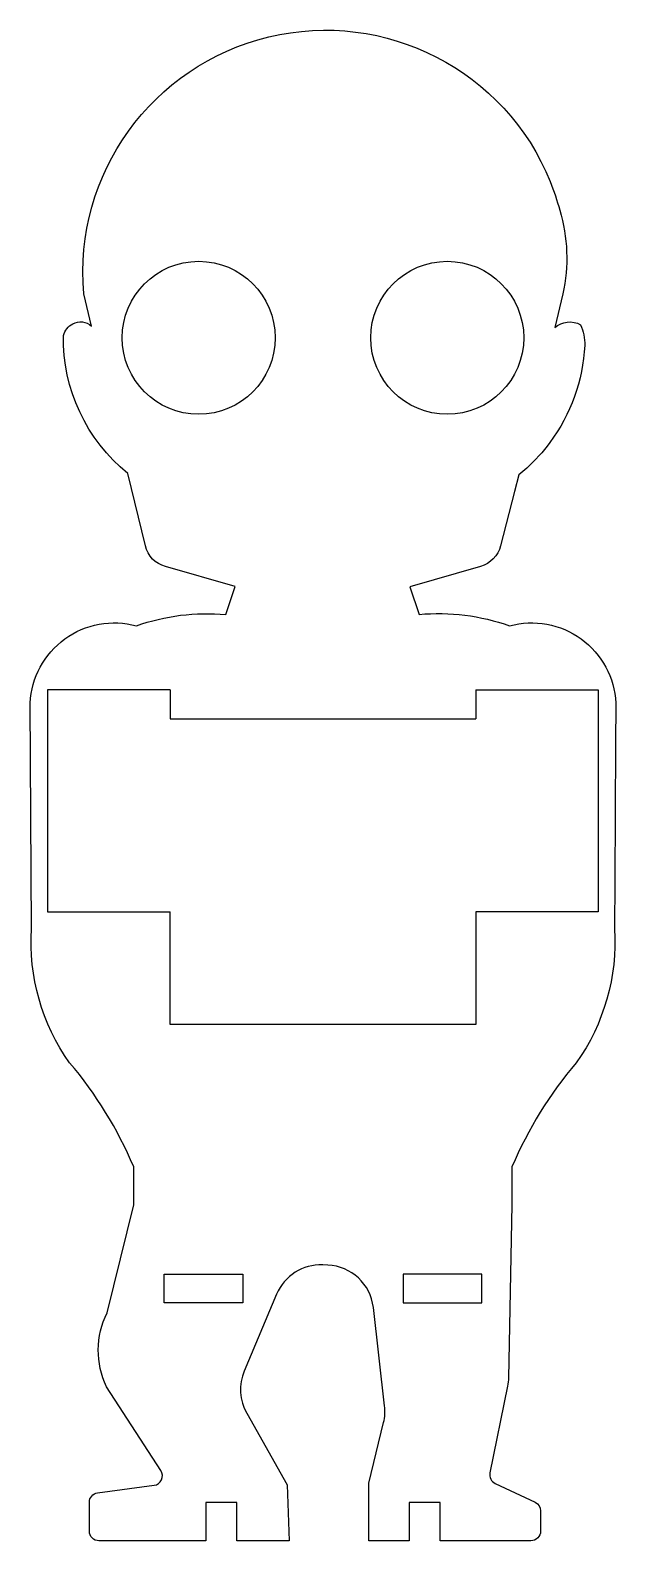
# Model space of a CAD drawing. Header units: millimetres. Extents: x 18 to 79, y 8 to 166.
import ezdxf

# ---------------------------------------------------------------- set-up
doc = ezdxf.new("R2010")
doc.units = ezdxf.units.MM
doc.layers.add('Corte exterior', color=1, linetype='Continuous', true_color=0xff0000)

msp = doc.modelspace()

# ---------------------------------------------------------------- linework, layer by layer
at = {"layer": 'Corte exterior'}
for p, q in [((32.78, 97.29), (19.98, 97.29)), ((19.98, 97.29), (19.98, 74.09)), ((32.78, 97.29), (32.78, 94.29)), ((64.78, 97.29), (77.58, 97.29)), ((64.78, 97.29), (64.78, 94.29)), ((77.58, 97.29), (77.58, 74.09)), ((32.78, 94.29), (49.28, 94.29)), ((49.28, 94.29), (64.78, 94.29)), ((19.98, 74.09), (32.78, 74.09)), ((32.78, 62.29), (32.78, 74.09)), ((64.78, 74.09), (64.78, 62.29)), ((77.58, 74.09), (64.78, 74.09)), ((38.78, 62.29), (32.78, 62.29)), ((59.72, 62.29), (38.78, 62.29)), ((64.78, 62.29), (59.72, 62.29))]:
    msp.add_line(p, q, dxfattribs=at)
msp.add_lwpolyline([(49.29, 37.13), (48.75, 37.15, 0.313138), (43.93, 34.1), (40.55, 26.05, 0.232585), (40.8, 21.65), (45.05, 14.15), (45.25, 8.3), (39.78, 8.3), (39.78, 12.3), (36.53, 12.3), (36.53, 8.3), (25.34, 8.3, -0.414214), (24.34, 9.3), (24.34, 12.32, -0.375543), (25.21, 13.31), (31.12, 14.1, 0.550726), (31.83, 15.64), (26.12, 24.41, -0.226603), (26.19, 32.14), (28.98, 43.44), (28.98, 47.42, 0.075596), (22.28, 58.3, -0.171293), (18.28, 72.3), (18.16, 95.92, -0.479742), (29.27, 104, -0.110263), (38.62, 105.17), (39.58, 108.1), (32.3, 110.21, -0.288312), (30.22, 112.37), (28.36, 119.94, -0.230184), (21.63, 134.37, -0.201209), (22.6, 135.6, -0.316157), (24.56, 135.36), (23.76, 138.72, -0.861091), (72.56, 150.46, -0.021089), (73.55, 147.48, -0.127645), (73.87, 138.72), (73.03, 135.19, -0.313083), (75.73, 135.5, -0.102586), (76.16, 133.33, -0.147881), (72.51, 123.17, -0.048541), (70.09, 120.49, -0.014269), (69.28, 119.8), (68.81, 118.04), (67.35, 112.37, -0.267752), (65.27, 110.21), (57.88, 108.07), (58.83, 105.19, -0.110263), (68.29, 104, -0.479742), (79.41, 95.92), (79.39, 91.57), (79.31, 77.33), (79.28, 72.3, -0.171293), (75.28, 58.3, 0.075596), (68.55, 47.42), (68.55, 43.44), (68.18, 25.36, -0.045063), (68.08, 24.47), (66.24, 15.41, 0.345699), (66.8, 14.3), (70.97, 12.34, -0.290522), (71.54, 11.43), (71.54, 9.3, -0.414214), (70.54, 8.3), (61.03, 8.3), (61.03, 12.3), (57.78, 12.3), (57.78, 8.3), (53.56, 8.3), (53.56, 14.31), (55.12, 20.67, 0.088689), (55.23, 22.43), (54.05, 32.71, 0.369313)], format="xyb", close=True, dxfattribs=at)
for points in [[(40.38, 33.2), (32.18, 33.2), (32.18, 36.2), (40.38, 36.2)], [(65.38, 33.2), (65.38, 36.2), (57.18, 36.2), (57.18, 33.2)]]:
    msp.add_lwpolyline(points, close=True, dxfattribs=at)
for centre in [(35.78, 134.13), (61.78, 134.13)]:
    msp.add_circle(centre, 8, dxfattribs=at)

doc.saveas('drawing.dxf')
